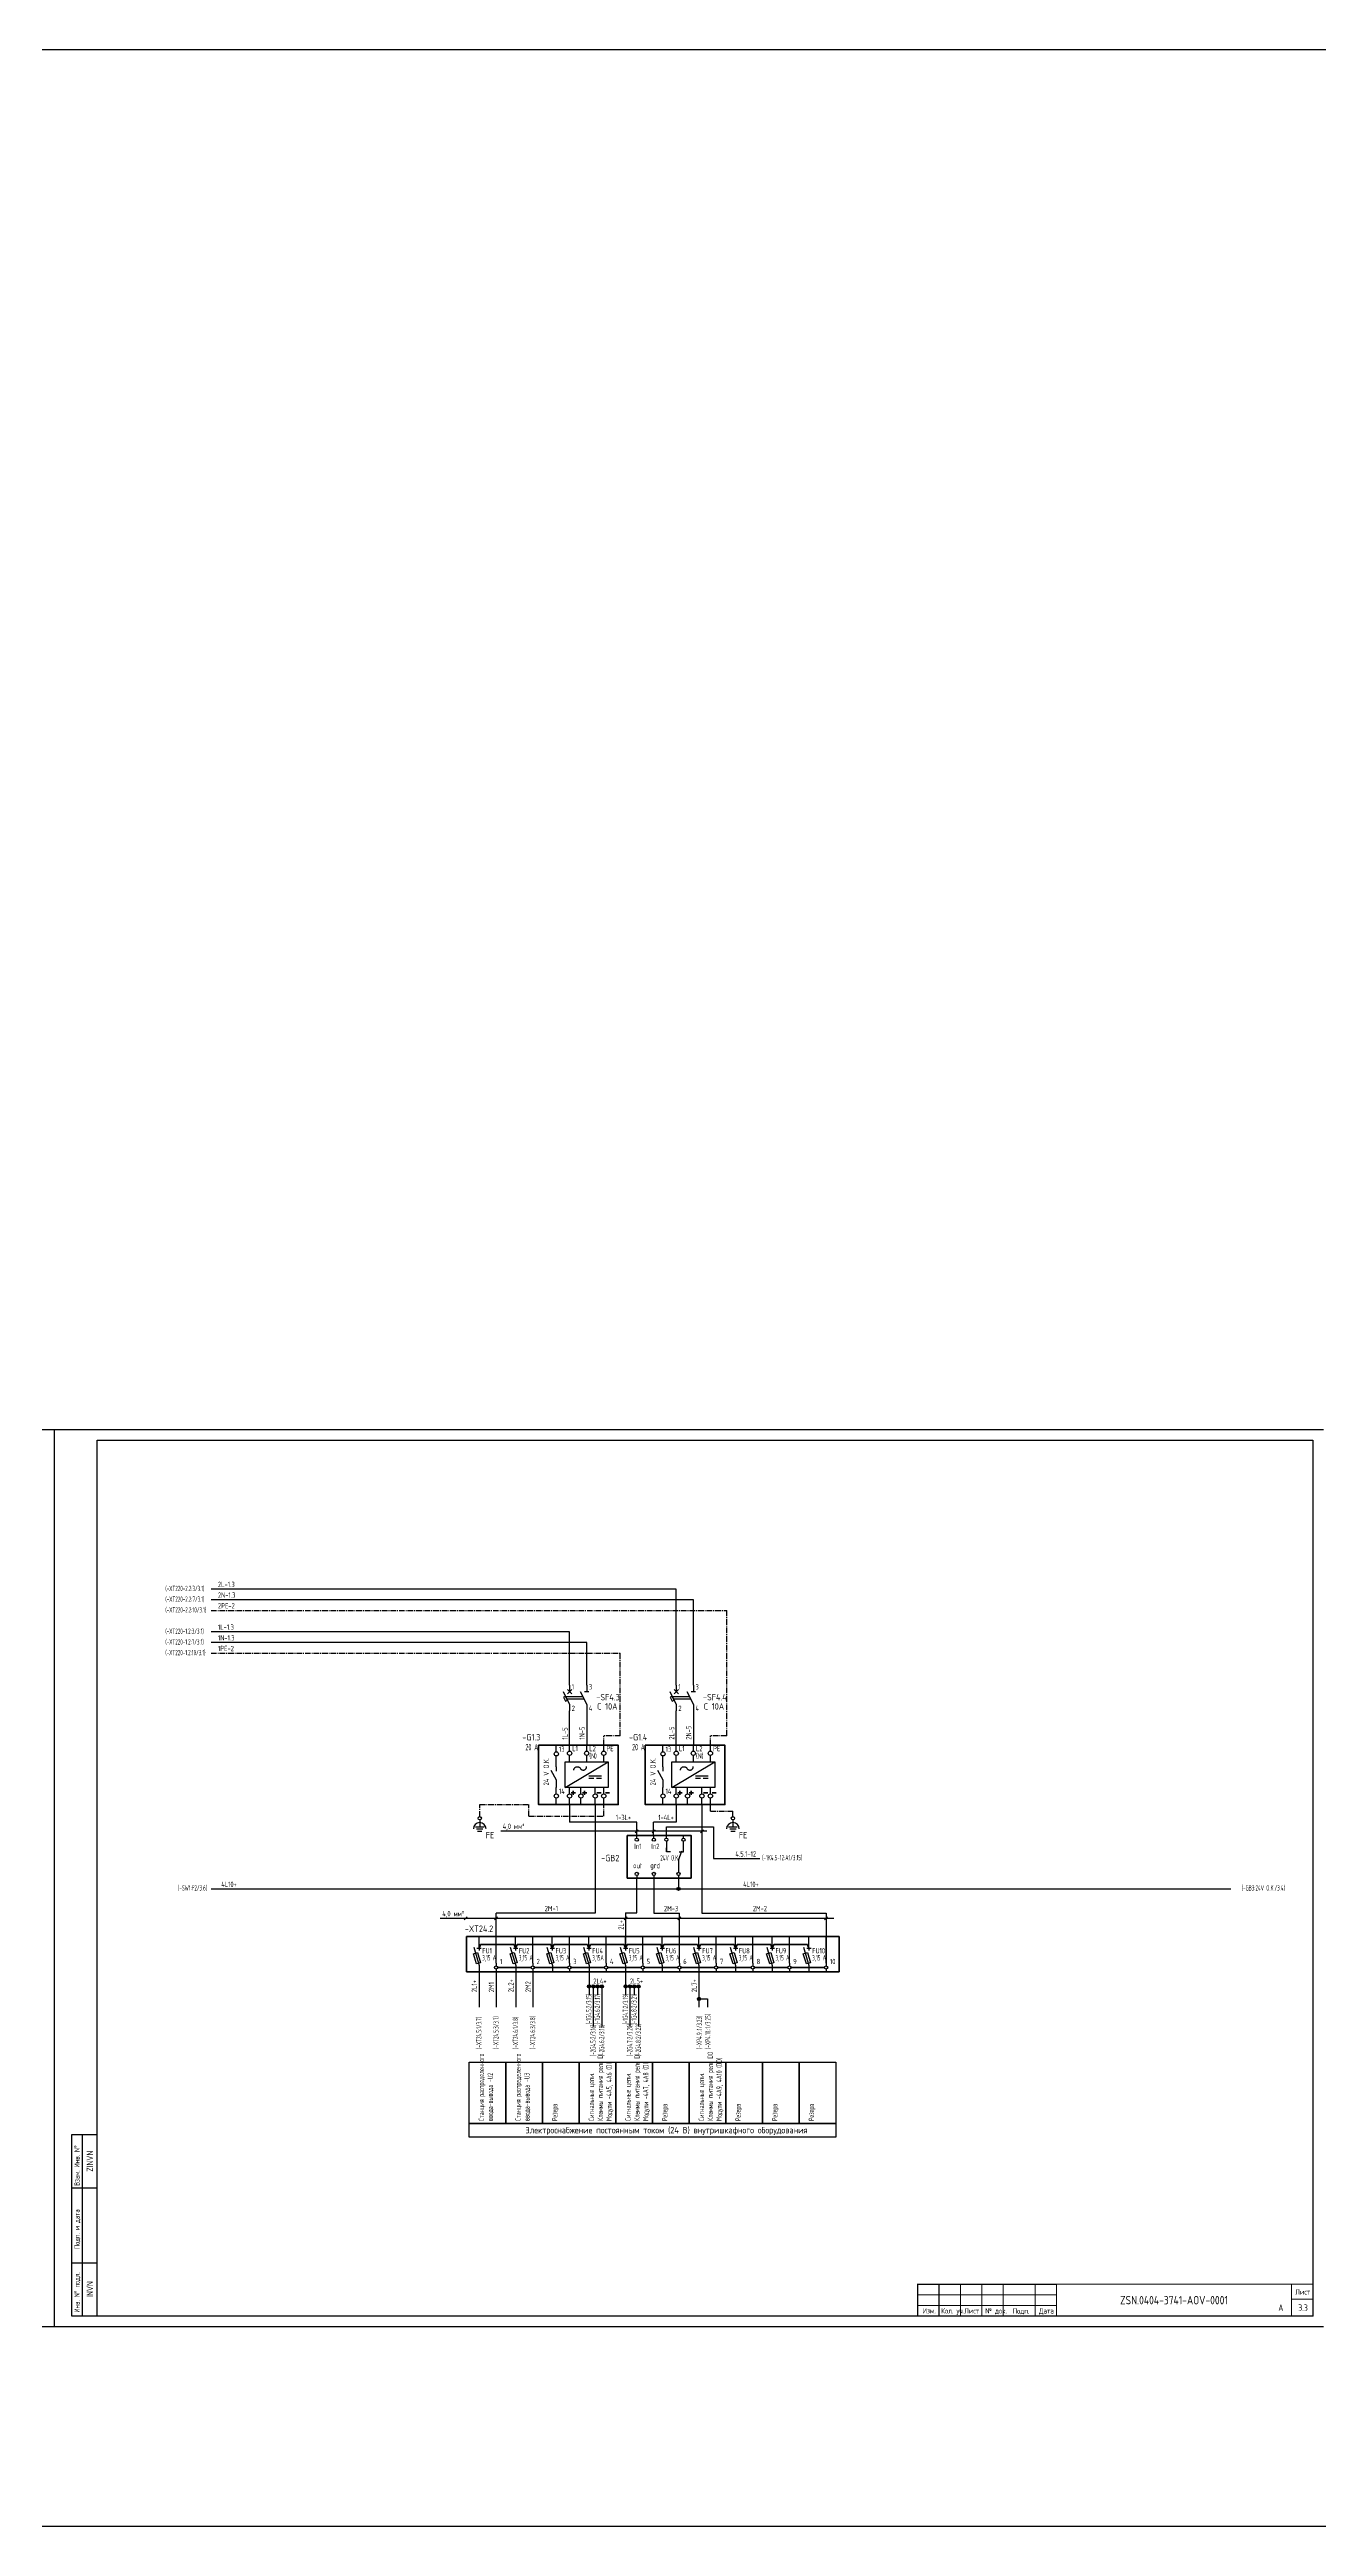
# Model space of a CAD drawing. Header units: millimetres. Extents: x 1235 to 19908, y 833 to 4314.
# Drawn here: x 2472 to 3066, y 1373 to 2532 of the extents above; entities that cross this region are included whole.
import ezdxf
from ezdxf.enums import TextEntityAlignment as Align

# ---------------------------------------------------------------- set-up
doc = ezdxf.new("R2010")
doc.units = ezdxf.units.MM
doc.linetypes.add('EPL_DASHLONGDOT', pattern=[1, 0.66, -0.12, 0.1, -0.12])
doc.layers.add('EPLAN108', color=5, linetype='Continuous', lineweight=30)
for name, color, linetype in [('КИА_МАРКИРОВКА', 2, 'Continuous'), ('КИА_НАКЛЕЙКИ', 1, 'Continuous'), ('КИА_РАМКИ-ШТАМПЫ', 7, 'Continuous'), ('ФОРМАТ', 7, 'Continuous')]:
    doc.layers.add(name, color=color, linetype=linetype)
doc.styles.add('GOST-A 3-1', font='', dxfattribs={"height": 3})
doc.styles.add('GOSTA-2.5-1', font='', dxfattribs={"width": 0.9, "height": 2.5})
doc.styles.add('ROMAND0-100', font='romand.shx')
doc.styles.add('ROMANS0-60', font='romans.shx', dxfattribs={"width": 0.6})
doc.styles.add('ROMANS0-70', font='romans.shx', dxfattribs={"width": 0.7})
doc.styles.get('GOST-A 3-1').set_extended_font_data('GOST type A')
doc.styles.get('GOSTA-2.5-1').set_extended_font_data('GOST Type AU')

# ---------------------------------------------------------------- blocks, each defined once
blk = doc.blocks.new('A$C5AB45C57')
at = {"ltscale": 4}
for p, q in [((-4.218597502542025, 18.72908570208941), (-4.218597502542025, 21.72908570208941)), ((-4.218597502542025, 13.72908570208941), (-4.218597502542025, 16.72908570208941)), ((2.000002016709914, 19.00000093182643), (2.000002016709914, 21.7290857020894)), ((2.000002016709914, 14.00000093182643), (2.000002016709914, 17.00000093182643)), ((10.00000201670991, 19.00000093182643), (10.00000201670991, 21.7290857020894)), ((10.00000201670991, 14.00000093182643), (10.00000201670991, 17.00000093182643)), ((18.00000201670991, 19.00000093182643), (18.00000201670991, 21.7290857020894)), ((18.00000201670991, 14.00000093182643), (18.00000201670991, 17.00000093182643)), ((-6.718597502542025, 10.07877029837593), (-4.215185836063455, 5.580870744058345)), ((-4.215185836063455, -0.9999990681735653), (-4.215185836063455, 2.000000931826435)), ((2.000002016709914, -0.9999990681735653), (2.000002016709914, 2.000000931826435)), ((7.281728950462593, -0.9999990681735653), (7.281728950462593, 2.000000931826435)), ((14.00000201670991, -0.9999990681735653), (14.00000201670991, 2.000000931826435)), ((18.00000201670991, -0.9999990681735653), (18.00000201670991, 2.000000931826435)), ((-4.215185836063455, -5.999999068173565), (-4.215185836063455, -2.999999068173565)), ((2.000002016709914, -5.999999068173565), (2.000002016709914, -2.999999068173565)), ((7.281728950462593, -5.999999068173565), (7.281728950462593, -2.999999068173565)), ((14.00000201670991, -5.999999068173565), (14.00000201670991, -2.999999068173565)), ((18.00000201670991, -5.999999068173565), (18.00000201670991, -2.999999068173565))]:
    blk.add_line(p, q, dxfattribs=at)
for p, q in [((-4.218597502542025, 11.57877029837593), (-4.218597502542025, 14.00000093182643)), ((2.016709913732484e-06, 2.000000931826435), (20.00000201670991, 14.00000093182643)), ((-4.218597502542025, 11.57877029837593), (-4.218597502542025, 9.578770298375929)), ((-4.215185836063455, 5.580870744058345), (-4.215185836063455, 3.580870744058345)), ((-4.215185836063455, 3.580870744058345), (-4.215185836063455, 2.000000931826435)), ((10.98972259140783, 7.399984457408245), (16.98972259140783, 7.399984457408245)), ((10.98972259140783, 6.399984457408245), (13.36853297975065, 6.399984457408245)), ((14.5673516723454, 6.399984457408245), (16.94616206068822, 6.399984457408245))]:
    blk.add_line(p, q)
at = {"lineweight": 40}
for p, q in [((3.747246536719786, -1.52778605623778), (3.747246536719786, 0.4722139437622204)), ((9.028973470472465, -1.52778605623778), (9.028973470472465, 0.4722139437622204)), ((2.747246536719786, -0.5277860562377796), (4.747246536719786, -0.5277860562377796)), ((8.028973470472465, -0.5277860562377796), (10.02897347047247, -0.5277860562377796)), ((14.74724653671979, -0.5277860562377796), (16.74724653671979, -0.5277860562377796)), ((18.74724653671979, -0.5277860562377796), (20.74724653671979, -0.5277860562377796))]:
    blk.add_line(p, q, dxfattribs=at)
blk.add_lwpolyline([(-12.48860946822879, 21.72908570208941), (24.74381032320025, 21.72908570208941), (24.74381032320025, -5.999999068173567), (-12.48860946822879, -5.999999068173567)], close=True, dxfattribs=at)
blk.add_lwpolyline([(2.016709913732484e-06, 14.00000093182643), (20.00000201670991, 14.00000093182643), (20.00000201670991, 2.000000931826435), (2.016709913732484e-06, 2.000000931826435)], close=True)
at = {"ltscale": 4}
for centre in [(-4.218597502542025, 17.72908570208941), (2.000002016709914, 18.00000093182643), (10.00000201670991, 18.00000093182643), (18.00000201670991, 18.00000093182643), (-4.215185836063455, -1.999999068173565), (2.000002016709914, -1.999999068173565), (7.281728950462593, -1.999999068173565), (14.00000201670991, -1.999999068173565), (18.00000201670991, -1.999999068173565)]:
    blk.add_circle(centre, 1, dxfattribs=at)
blk.add_spline([(4.002386857692727, 10.12692597308603), (4.051949965404674, 10.52207840320949), (4.205169464956725, 10.90653071745083), (4.407333747095436, 11.19080945488821), (4.653082693506803, 11.41487845818006), (5.000284203465526, 11.60931336974471), (5.320906709283918, 11.70197166323345), (5.754992009734906, 11.71963174238874), (6.124247073958031, 11.63942784570622), (6.526611099562615, 11.43299241501768), (6.889279474880823, 11.07766641707008), (7.168366628421609, 10.67466733446338), (7.420616481321304, 10.4417440726516), (7.717317014233231, 10.26774703038018), (8.17195909247539, 10.13969144215122), (8.469155457815305, 10.12977783530778), (8.850799076678868, 10.19972393058532), (9.085191947222484, 10.29384053051615), (9.387516537607098, 10.48914107798225), (9.706876443986403, 10.84230422096778), (9.88378401976479, 11.19820103581799), (9.94774746575149, 11.44009099072895), (9.973668149802961, 11.72692597308605), (9.974192619249152, 11.73668441507652)], degree=3)
at = {"style": 'GOSTA-2.5-1', "width": 0.9}
blk.add_text('24 V O.K.', height=2.5, rotation=90, dxfattribs=at).set_placement((-7.672317010862116, 2.970487509738106))
for s, p in [('13', (-2.993485289762475, 18.69450096111223)), ('L1', (3.225114229489463, 18.96541619084925)), ('(N)', (11.22511422948946, 15.52555148350416)), ('L2', (11.22511422948946, 18.96541619084925)), ('PE', (19.22511422948946, 18.96541619084925)), ('14', (-2.990073623283905, -1.034583809150746))]:
    blk.add_text(s, height=2.5, dxfattribs=at).set_placement(p)
blk = doc.blocks.new('A$C11D95457')
at = {"lineweight": 25, "ltscale": 4}
for p, q in [((2.999993768151171, 11.99999588989692), (2.999993768151171, 8.999995889896923)), ((10.99999376815117, 11.99999588989692), (10.99999376815117, 8.999995889896923)), ((-6.231848828974762e-06, 8.999995889896923), (2.999993768151171, 2.999995889896923)), ((9.249993768151171, 6.499995889896923), (1.249993768151171, 6.499995889896923)), ((9.749993768151171, 5.499995889896923), (1.749993768151171, 5.499995889896923)), ((1.999993768151171, 9.999995889896923), (3.999993768151171, 7.999995889896923)), ((3.999993768151171, 9.999995889896923), (1.999993768151171, 7.999995889896923)), ((2.999993768151171, 2.999995889896923), (2.999993768151171, -4.110103077437088e-06)), ((7.999993768151171, 8.999995889896923), (10.99999376815117, 2.999995889896923)), ((10.99999376815117, 2.999995889896923), (10.99999376815117, -4.110103077437088e-06))]:
    blk.add_line(p, q, dxfattribs=at)
at = {"lineweight": 25}
blk.add_line((9.999993768151171, 8.999995889896923), (11.99999376815117, 8.999995889896923), dxfattribs=at)
at = {"lineweight": 25, "ltscale": 4}
blk.add_lwpolyline([(1.105993768151166, 4.55299588989692), (2.000420952727836, 5.000209498243265), (1.105993736035089, 6.78906386739672), (0.211566551458418, 6.341850259050375)], close=True, dxfattribs=at)
blk = doc.blocks.new('A$C409B74B5')
at = {"color": 0}
for p, q in [((4.467728985129952, 18.75000094108009), (4.467728985129952, 20.00000094108009)), ((12.46772898512995, 18.75000094108009), (12.46772898512995, 20.00000094108009)), ((18.33787574285088, 18.75000094108009), (18.33787574285088, 20.00000094108009)), ((26.33446407637229, 18.75000094108009), (26.33446407637229, 20.00000094108009)), ((26.33446407637229, 12.24790049539774), (26.33446407637229, 17.25000094108009)), ((4.467728985129952, 1.250000941080089), (4.467728985129952, 9.410800885234494e-07)), ((12.46772898512995, 1.250000941080089), (12.46772898512995, 9.410800885234494e-07)), ((24.00424098905614, 1.250000941080089), (24.00424098905614, 9.410800885234494e-07))]:
    blk.add_line(p, q, dxfattribs=at)
for p, q in [((18.33787574285088, 17.25000094108009), (18.33446407637234, 12.24790049539769)), ((18.33446407637229, 12.24790049539775), (18.33446407637229, 14.24790049539775)), ((20.33446407637229, 12.24790049539775), (18.33446407637229, 12.24790049539775)), ((24.00424098905617, 8.250000941080092), (25.50082932257757, 12.74790049539774)), ((24.33446407637229, 12.24790049539775), (26.33446407637229, 12.24790049539774)), ((24.00424098905617, 8.250000941080092), (24.00424098905614, 2.750000941080089))]:
    blk.add_line(p, q)
at = {"color": 0, "lineweight": 40}
blk.add_lwpolyline([(7.003509381320328e-07, 20.00000094108009), (29.91058187868225, 20.00000094108009), (29.91058187868225, 9.410800885234494e-07), (7.003509381320328e-07, 9.410800885234494e-07)], close=True, dxfattribs=at)
at = {"color": 0}
for centre in [(4.467728985129952, 18.00000094108009), (12.46772898512995, 18.00000094108009), (18.33787574285088, 18.00000094108009), (26.33446407637229, 18.00000094108009), (4.467728985129952, 2.000000941080089), (12.46772898512995, 2.000000941080089), (24.00424098905614, 2.000000941080089)]:
    blk.add_circle(centre, 0.75, dxfattribs=at)
at = {"style": 'GOSTA-2.5-1'}
for s, width, p in [('In1', 0.9, (3.271898797396034, 13.63570400587787)), ('In2', 0.9, (11.27189879739603, 13.63570400587787)), ('out', 0.9, (2.795563297031777, 4.647393812024347)), ('grd', 0.9, (10.79556329703178, 4.647393812024347)), ('24V O.K. ', 0.7, (15.49115847879598, 8.220256753605057))]:
    blk.add_text(s, height=2.5, dxfattribs=dict(at, width=width)).set_placement(p)
blk = doc.blocks.new('A$C2EC3666A')
h = blk.add_hatch(color=7)
h.dxf.hatch_style = 1
edge = h.paths.add_edge_path()
edge.add_arc((0, 0), 0.75, 0, 360)
at = {"color": 0}
blk.add_circle((0, 0), 0.75, dxfattribs=at)
blk = doc.blocks.new('A$C2BF74EC9')
at = {"color": 0}
for p, q in [((8.321876521222293e-08, 6.38961605351642), (4.000000083218765, 6.38961605351642)), ((0.5000000832187652, 5.38961605351642), (3.500000083218765, 5.38961605351642)), ((1.000000083218765, 4.38961605351642), (3.000000083218765, 4.38961605351642)), ((2.000000083218765, 8.38961605351642), (2.000000083218765, 6.38961605351642))]:
    blk.add_line(p, q, dxfattribs=at)
at = {"style": 'GOST-A 3-1'}
blk.add_text('FE', height=3, dxfattribs=at).set_placement((4.80779471491951, 0.9959085334280644))
blk = doc.blocks.new('frm6')
at = {"layer": 'ФОРМАТ'}
blk.add_line((-185, 15), (-120, 15), dxfattribs=at)
at = {"layer": 'ФОРМАТ', "const_width": 0.5}
blk.add_lwpolyline([(-185, 15), (-185, 0), (0, 0), (0, 15)], close=True, dxfattribs=at)
for points in [[(-175, 15), (-175, 0)], [(-165, 15), (-165, 0)], [(-155, 15), (-155, 0)], [(-145, 15), (-145, 0)], [(-130, 15), (-130, 0)], [(-120, 15), (-120, 0)], [(-9.999999999999991, 15), (-9.999999999999991, 0)], [(-185, 10), (-120, 10)], [(-185, 5), (-120, 5)], [(-10, 8), (0, 8)]]:
    blk.add_lwpolyline(points, dxfattribs=at)
at = {"layer": 'ФОРМАТ', "style": 'GOSTA-2.5-1', "width": 0.95}
for s, p in [('Лист', (-8.169577928659248, 9.358852843245147)), ('Изм.', (-182.6343175981134, 0.5034746427664563)), ('Кол. уч.', (-173.9642795283498, 0.5)), ('Лист', (-163.1338764601463, 0.5)), ('№ док.', (-153.3841149116562, 0.5008806780396355)), ('Подп.', (-140.4965244427827, 0.43756443140999)), ('Дата', (-128.1727445229487, 0.5))]:
    blk.add_text(s, height=2.5, dxfattribs=at).set_placement(p, align=Align.BOTTOM_LEFT)
at = {"layer": 'ФОРМАТ', "flags": 8}
for tag, style, width, p in [('R2', 'ROMANS0-70', 0.7, (-184.400000160157, 10.00000008971284)), ('QTY2', 'ROMANS0-70', 0.65, (-174.2785716121338, 10.28571426978098)), ('SH2', 'ROMANS0-70', 0.7, (-164.2999998792509, 10.00000008971284)), ('ND2', 'ROMANS0-60', 0.6, (-154.3428572844668, 10.00000008971284)), ('SIGN2', 'ROMANS0-70', 0.7, (-144.3000000374221, 9.999999980438446)), ('DATE2', 'ROMANS0-70', 0.43, (-129.3999999635637, 10.00000004888807)), ('R1', 'ROMANS0-70', 0.7, (-184.4000001494636, 5.00000003591191)), ('QTY1', 'ROMANS0-70', 0.65, (-174.2785716014403, 5.28571421598005)), ('SH1', 'ROMANS0-70', 0.7, (-164.2999998685575, 5.00000003591191)), ('ND1', 'ROMANS0-60', 0.6, (-154.3428572737733, 5.00000003591191)), ('SIGN1', 'ROMANS0-70', 0.7, (-144.3000000267286, 4.999999926637514)), ('DATE1', 'ROMANS0-70', 0.43, (-129.3999999528702, 4.999999995087137))]:
    blk.add_attdef(tag, text='', height=3, dxfattribs=dict(at, style=style, width=width)).set_placement(p, align=Align.BOTTOM_LEFT)
at = {"layer": 'ФОРМАТ', "style": 'ROMANS0-70', "width": 0.7, "flags": 8}
blk.add_attdef('SH', text='', height=3, dxfattribs=at).set_placement((-5.155847330481109, 3.751144286913132), align=Align.MIDDLE_CENTER)

msp = doc.modelspace()

# ---------------------------------------------------------------- linework, layer by layer
for p, q in [((1879.999997534132, 1886.385873425606), (2473.999997534132, 1886.385873425606)), ((2473.999997534132, 1886.385873425606), (3067.999997534132, 1886.385873425606)), ((2473.999997534132, 1466.385873425606), (2473.999997534132, 1886.385873425606)), ((2493.999997534132, 1881.385873425606), (3062.999997534132, 1881.385873425606)), ((2493.999997534132, 1471.385873425606), (2493.999997534132, 1881.385873425606)), ((3062.999997534132, 1881.385873425606), (3062.999997534132, 1471.385873425606)), ((2481.999997534132, 1471.385873425606), (2481.999997534132, 1556.385873425606)), ((2481.999997534132, 1556.385873425606), (2493.999997534132, 1556.385873425606)), ((2486.999997534132, 1471.385873425606), (2486.999997534132, 1556.385873425606)), ((2481.999997534132, 1531.385873425606), (2493.999997534132, 1531.385873425606)), ((2481.999997534132, 1496.385873425606), (2493.999997534132, 1496.385873425606)), ((2486.999997534132, 1496.385873425606), (2493.999997534132, 1496.385873425606)), ((2473.999997534132, 1466.385873425606), (1879.999997534132, 1466.385873425606)), ((3067.999997534132, 1466.385873425606), (2473.999997534132, 1466.385873425606)), ((2493.999997534132, 1471.385873425606), (2481.999997534132, 1471.385873425606)), ((3062.999997534132, 1471.385873425606), (2493.999997534132, 1471.385873425606))]:
    msp.add_line(p, q)
at = {"color": 30, "lineweight": 25, "ltscale": 4}
for p, q in [((2764.999999999999, 1811.689000601863), (2547.220262751911, 1811.689000601863)), ((2764.999999999998, 1766.672710340656), (2764.999999999999, 1811.689000601863)), ((2715.072539479653, 1791.68900060186), (2547.220262751911, 1791.689000601863)), ((2715.072539479652, 1766.672710340656), (2715.072539479653, 1791.689000601859)), ((2715.072539479653, 1738.558988830029), (2715.072539479652, 1754.672710340656)), ((2764.999999999999, 1738.558988830029), (2764.999999999999, 1754.672710340656))]:
    msp.add_line(p, q, dxfattribs=at)
at = {"color": 5, "lineweight": 25, "ltscale": 8}
for p, q in [((2772.999999999998, 1806.689000601863), (2547.220262751911, 1806.689000601863)), ((2772.999999999998, 1766.672710340656), (2772.999999999998, 1806.689000601863)), ((2723.072539479652, 1786.689000601859), (2547.220262751911, 1786.689000601863)), ((2723.072539479652, 1766.672710340656), (2723.072539479653, 1786.689000601858)), ((2723.072539479652, 1754.672710340656), (2723.072539479652, 1738.558988830029)), ((2772.999999999999, 1754.672710340656), (2772.999999999999, 1738.558988830029))]:
    msp.add_line(p, q, dxfattribs=at)
at = {"color": 3, "linetype": 'EPL_DASHLONGDOT', "lineweight": 25, "ltscale": 4}
for p, q in [((2547.220262751911, 1801.689000601863), (2788.739550697904, 1801.689000601863)), ((2788.739550697904, 1742.978920262824), (2788.739550697904, 1801.689000601863)), ((2547.220262751911, 1781.689000601863), (2738.812090177558, 1781.689000601863)), ((2738.812090177558, 1742.978920262824), (2738.812090177558, 1781.689000601863)), ((2731.072539479653, 1738.558988830029), (2731.072539479653, 1742.978920262824)), ((2738.812090177558, 1742.978920262824), (2731.072539479653, 1742.978920262824)), ((2780.999999999999, 1738.558988830029), (2780.999999999999, 1742.978920262824)), ((2788.739550697905, 1742.978920262824), (2780.999999999999, 1742.978920262824))]:
    msp.add_line(p, q, dxfattribs=at)
at = {"color": 6, "linetype": 'EPL_DASHLONGDOT', "lineweight": 25, "ltscale": 4}
for p, q in [((2673.01885383723, 1705.168817561146), (2673.01885383723, 1710.829904059765)), ((2673.01885383723, 1710.829904059765), (2695.936508146055, 1710.829904059765)), ((2695.936508146055, 1705.366394394503), (2695.936508146055, 1710.829904059765)), ((2695.936508146055, 1705.366394394503), (2731.072539479652, 1705.366394394503)), ((2731.072539479652, 1705.366394394503), (2731.072539479652, 1710.829904059765)), ((2780.999999999999, 1707.771661601589), (2780.999999999999, 1710.829904059765)), ((2780.999999999999, 1707.771661601589), (2791.508215576977, 1707.771661601589)), ((2791.508215576977, 1705.168817561146), (2791.508215576977, 1707.771661601589))]:
    msp.add_line(p, q, dxfattribs=at)
at = {"color": 1}
for p, q in [((2715.072539479652, 1710.829904059765), (2715.072539479653, 1702.626592513379)), ((2764.999999999998, 1710.829904059765), (2764.999999999998, 1702.626592513379)), ((2746.514503898515, 1702.626592513379), (2715.072539479652, 1702.626592513379)), ((2746.514503898515, 1696.380585749514), (2746.514503898515, 1702.626592513379)), ((2764.999999999998, 1702.626592513379), (2754.390446392049, 1702.626592513379)), ((2754.390446392048, 1696.249715458299), (2754.390446392049, 1702.626592513379)), ((2547.22026275191, 1671.380585749514), (3024.666538063938, 1671.380585749514)), ((2746.514503898515, 1660.193005395021), (2746.514503898515, 1676.380585749514)), ((2766.051015902441, 1676.380585749514), (2766.051015902441, 1671.380585749514)), ((2741.31439119059, 1660.193005395021), (2741.31439119059, 1643.566063593689)), ((2741.31439119059, 1660.193005395021), (2746.514503898515, 1660.193005395021)), ((2672.668221554793, 1632.568163466778), (2672.668221554793, 1615.941221665445)), ((2689.830616880363, 1632.56816346678), (2689.830616880363, 1615.941221665448)), ((2724.155407531501, 1632.56816403937), (2724.1554075315, 1621.755905049908)), ((2724.1554075315, 1625.704832220388), (2730.155407531499, 1625.704832220387)), ((2726.1554075315, 1625.704832220388), (2726.1554075315, 1606.971599769067)), ((2728.1554075315, 1625.704832220388), (2728.1554075315, 1621.755905049907)), ((2728.1554075315, 1625.704832220388), (2728.1554075315, 1621.755905049907)), ((2730.155407531499, 1625.704832220387), (2730.155407531498, 1606.971599769067)), ((2741.317802857069, 1632.56816403937), (2741.317802857069, 1621.755905049908)), ((2741.317802857069, 1625.704832220388), (2747.317802857067, 1625.704832220387)), ((2743.317802857068, 1625.704832220388), (2743.317802857068, 1606.971599769067)), ((2745.317802857069, 1625.704832220388), (2745.317802857069, 1621.755905049907)), ((2745.317802857069, 1625.704832220388), (2745.317802857068, 1621.755905049907)), ((2747.317802857067, 1625.704832220387), (2747.317802857066, 1606.971599769067)), ((2775.642593508207, 1632.568163466778), (2775.642593508207, 1615.941221665445)), ((2775.642593508207, 1619.890148835926), (2779.642593508207, 1619.890148835926)), ((2779.642593508207, 1619.890148835926), (2779.642593508207, 1615.941221665445))]:
    msp.add_line(p, q, dxfattribs=at)
at = {"color": 4}
for p, q in [((2727.072539479652, 1710.829904059765), (2727.072539479652, 1660.054407362199)), ((2776.999999999999, 1710.829904059765), (2776.999999999999, 1660.05565107875)), ((2754.514503898515, 1676.380585749514), (2754.514503898515, 1660.049413742935)), ((2680.668221554793, 1636.56816403937), (2680.668221554793, 1660.054407362199)), ((2727.072539479652, 1660.054407362199), (2680.668221554793, 1660.054407362199)), ((2754.514503898515, 1660.049413742935), (2766.480198182638, 1660.049413742935)), ((2766.480198182638, 1636.56816403937), (2766.480198182639, 1660.049413742935)), ((2776.999999999999, 1660.05565107875), (2835.126713779779, 1660.05565107875)), ((2835.126713779779, 1660.05565107875), (2835.129779484914, 1636.574401375184)), ((2680.668221554793, 1632.568163466778), (2680.668221554793, 1615.941221665445)), ((2697.830616880362, 1632.568163466778), (2697.830616880362, 1615.941221665445))]:
    msp.add_line(p, q, dxfattribs=at)
at = {"color": 0}
for p, q in [((2673.01885383723, 1703.668817561146), (2673.01885383723, 1702.418817561146)), ((2779.257139336365, 1698.353424007172), (2682.819441862148, 1698.353424007172)), ((2745.807397117328, 1697.646317225986), (2747.221610679701, 1699.060530788359)), ((2753.683339610862, 1697.646317225986), (2755.097553173236, 1699.060530788359)), ((2760.384650656236, 1700.406294844656), (2782.452226964228, 1700.406294844656)), ((2760.384650656236, 1696.380585749514), (2760.384650656236, 1700.406294844656)), ((2776.292893218812, 1697.646317225983), (2777.707106781185, 1699.060530788356)), ((2782.452226964228, 1700.406294844656), (2782.452226964228, 1685.546204832216)), ((2791.508215576977, 1703.668817561146), (2791.508215576977, 1702.418817561146)), ((2782.452226964228, 1685.546204832216), (2804.075994852165, 1685.546204832216)), ((2665.737729592174, 1656.859718538324), (2667.151943154547, 1658.273932100697)), ((2679.961114773607, 1656.859718538324), (2681.37532833598, 1658.273932100697)), ((2740.607284409404, 1656.859718538324), (2742.021497971777, 1658.273932100697)), ((2765.773091401452, 1656.859718538324), (2767.187304963825, 1658.273932100697)), ((2834.42011503723, 1656.859718538324), (2835.834328599603, 1658.273932100697)), ((2838.783730233237, 1657.56682531951), (2654.535335615508, 1657.56682531951)), ((2672.664809888315, 1643.566063593688), (2672.664809888315, 1649.010232096506)), ((2680.668221554793, 1636.56816403937), (2680.668221554793, 1649.010232096506)), ((2689.827205213884, 1643.566063593688), (2689.827205213884, 1649.010232096506)), ((2697.830616880362, 1636.56816403937), (2697.830616880362, 1649.010232096506)), ((2706.989600539453, 1643.566063593688), (2706.989600539453, 1649.010232096506)), ((2714.993012205931, 1636.56816403937), (2714.993012205931, 1649.010232096506)), ((2724.151995865021, 1643.566063593688), (2724.151995865021, 1649.010232096506)), ((2732.1554075315, 1636.56816403937), (2732.1554075315, 1649.010232096506)), ((2741.31439119059, 1643.566063593688), (2741.31439119059, 1649.010232096506)), ((2749.317802857069, 1636.56816403937), (2749.317802857069, 1649.010232096506)), ((2758.476786516159, 1643.566063593688), (2758.476786516159, 1649.010232096506)), ((2766.480198182638, 1636.56816403937), (2766.480198182638, 1649.010232096506)), ((2775.639181841728, 1643.566063593688), (2775.639181841728, 1649.010232096506)), ((2783.642593508207, 1636.56816403937), (2783.642593508207, 1649.010232096506)), ((2792.801577167297, 1643.566063593688), (2792.801577167297, 1649.010232096506)), ((2800.804988833776, 1636.56816403937), (2800.804988833776, 1649.010232096506)), ((2809.963972492866, 1643.566063593688), (2809.963972492866, 1649.010232096506)), ((2817.967384159345, 1636.56816403937), (2817.967384159345, 1649.010232096506)), ((2827.126367818435, 1643.566063593688), (2827.126367818435, 1649.010232096506)), ((2835.129779484914, 1636.56816403937), (2835.129779484914, 1649.010232096506)), ((2670.015989509793, 1641.00348917695), (2671.933497471363, 1641.571963641914)), ((2671.437175672204, 1636.209719273025), (2670.015989509793, 1641.00348917695)), ((2670.168221554793, 1644.06816403937), (2672.668221554793, 1635.56816403937)), ((2673.354683633774, 1636.778193737989), (2671.437175672204, 1636.209719273025)), ((2671.664809888315, 1643.566063593688), (2673.664809888315, 1643.566063593688)), ((2671.933497471363, 1641.571963641914), (2673.354683633774, 1636.778193737989)), ((2672.664809888315, 1643.566063593688), (2672.664809888315, 1642.566063593688)), ((2672.668221554793, 1635.56816403937), (2672.668221554793, 1632.56816403937)), ((2680.668221554793, 1636.56816403937), (2680.668221554793, 1635.31816403937)), ((2687.178384835362, 1641.00348917695), (2689.095892796932, 1641.571963641914)), ((2688.599570997772, 1636.209719273025), (2687.178384835362, 1641.00348917695)), ((2687.330616880362, 1644.06816403937), (2689.830616880363, 1635.56816403937)), ((2690.517078959342, 1636.778193737989), (2688.599570997772, 1636.209719273025)), ((2688.827205213884, 1643.566063593688), (2690.827205213884, 1643.566063593688)), ((2689.095892796932, 1641.571963641914), (2690.517078959342, 1636.778193737989)), ((2689.827205213884, 1643.566063593688), (2689.827205213884, 1642.566063593688)), ((2689.830616880362, 1635.56816403937), (2689.830616880363, 1632.56816403937)), ((2697.830616880362, 1636.56816403937), (2697.830616880362, 1635.31816403937)), ((2704.340780160931, 1641.00348917695), (2706.258288122501, 1641.571963641914)), ((2705.761966323342, 1636.209719273025), (2704.340780160931, 1641.00348917695)), ((2704.49301220593, 1644.06816403937), (2706.993012205931, 1635.56816403937)), ((2707.679474284912, 1636.778193737989), (2705.761966323342, 1636.209719273025)), ((2705.989600539453, 1643.566063593688), (2707.989600539453, 1643.566063593688)), ((2706.258288122501, 1641.571963641914), (2707.679474284912, 1636.778193737989)), ((2706.989600539453, 1643.566063593688), (2706.989600539453, 1642.566063593688)), ((2706.993012205931, 1635.56816403937), (2706.993012205931, 1632.56816403937)), ((2714.993012205931, 1636.56816403937), (2714.993012205931, 1635.31816403937)), ((2721.5031754865, 1641.00348917695), (2723.42068344807, 1641.571963641914)), ((2722.92436164891, 1636.209719273025), (2721.5031754865, 1641.00348917695)), ((2721.6554075315, 1644.06816403937), (2724.155407531501, 1635.56816403937)), ((2724.84186961048, 1636.778193737989), (2722.92436164891, 1636.209719273025)), ((2723.151995865021, 1643.566063593688), (2725.151995865021, 1643.566063593688)), ((2723.42068344807, 1641.571963641914), (2724.84186961048, 1636.778193737989)), ((2724.151995865021, 1643.566063593688), (2724.151995865021, 1642.566063593688)), ((2724.155407531501, 1635.56816403937), (2724.155407531501, 1632.56816403937)), ((2732.1554075315, 1636.56816403937), (2732.1554075315, 1635.31816403937)), ((2738.665570812069, 1641.00348917695), (2740.583078773639, 1641.571963641914)), ((2740.08675697448, 1636.209719273025), (2738.665570812069, 1641.00348917695)), ((2738.817802857068, 1644.06816403937), (2741.317802857069, 1635.56816403937)), ((2742.004264936049, 1636.778193737989), (2740.08675697448, 1636.209719273025)), ((2740.31439119059, 1643.566063593688), (2742.31439119059, 1643.566063593688)), ((2740.583078773639, 1641.571963641914), (2742.004264936049, 1636.778193737989)), ((2741.31439119059, 1643.566063593688), (2741.31439119059, 1642.566063593688)), ((2741.317802857069, 1635.56816403937), (2741.317802857069, 1632.56816403937)), ((2749.317802857069, 1636.56816403937), (2749.317802857069, 1635.31816403937)), ((2755.827966137638, 1641.00348917695), (2757.745474099208, 1641.571963641914)), ((2757.249152300048, 1636.209719273025), (2755.827966137638, 1641.00348917695)), ((2755.980198182638, 1644.06816403937), (2758.480198182639, 1635.56816403937)), ((2759.166660261618, 1636.778193737989), (2757.249152300048, 1636.209719273025)), ((2757.476786516159, 1643.566063593688), (2759.476786516159, 1643.566063593688)), ((2757.745474099208, 1641.571963641914), (2759.166660261618, 1636.778193737989)), ((2758.476786516159, 1643.566063593688), (2758.476786516159, 1642.566063593688)), ((2758.480198182639, 1635.56816403937), (2758.480198182639, 1632.56816403937)), ((2766.480198182638, 1636.56816403937), (2766.480198182638, 1635.31816403937)), ((2772.990361463207, 1641.00348917695), (2774.907869424776, 1641.571963641914)), ((2774.411547625617, 1636.209719273025), (2772.990361463207, 1641.00348917695)), ((2773.142593508206, 1644.06816403937), (2775.642593508207, 1635.56816403937)), ((2776.329055587187, 1636.778193737989), (2774.411547625617, 1636.209719273025)), ((2774.639181841728, 1643.566063593688), (2776.639181841728, 1643.566063593688)), ((2774.907869424776, 1641.571963641914), (2776.329055587187, 1636.778193737989)), ((2775.639181841728, 1643.566063593688), (2775.639181841728, 1642.566063593688)), ((2775.642593508207, 1635.56816403937), (2775.642593508207, 1632.56816403937)), ((2783.642593508207, 1636.56816403937), (2783.642593508207, 1635.31816403937)), ((2790.152756788776, 1641.00348917695), (2792.070264750345, 1641.571963641914)), ((2791.573942951186, 1636.209719273025), (2790.152756788776, 1641.00348917695)), ((2790.304988833775, 1644.06816403937), (2792.804988833776, 1635.56816403937)), ((2793.491450912756, 1636.778193737989), (2791.573942951186, 1636.209719273025)), ((2791.801577167297, 1643.566063593688), (2793.801577167297, 1643.566063593688)), ((2792.070264750345, 1641.571963641914), (2793.491450912756, 1636.778193737989)), ((2792.801577167297, 1643.566063593688), (2792.801577167297, 1642.566063593688)), ((2792.804988833776, 1635.56816403937), (2792.804988833776, 1632.56816403937)), ((2800.804988833776, 1636.56816403937), (2800.804988833776, 1635.31816403937)), ((2807.315152114345, 1641.00348917695), (2809.232660075914, 1641.571963641914)), ((2808.736338276755, 1636.209719273025), (2807.315152114345, 1641.00348917695)), ((2807.467384159344, 1644.06816403937), (2809.967384159345, 1635.56816403937)), ((2810.653846238325, 1636.778193737989), (2808.736338276755, 1636.209719273025)), ((2808.963972492866, 1643.566063593688), (2810.963972492866, 1643.566063593688)), ((2809.232660075914, 1641.571963641914), (2810.653846238325, 1636.778193737989)), ((2809.963972492866, 1643.566063593688), (2809.963972492866, 1642.566063593688)), ((2809.967384159345, 1635.56816403937), (2809.967384159345, 1632.56816403937)), ((2817.967384159345, 1636.56816403937), (2817.967384159345, 1635.31816403937)), ((2824.477547439913, 1641.00348917695), (2826.395055401483, 1641.571963641914)), ((2825.898733602324, 1636.209719273025), (2824.477547439913, 1641.00348917695)), ((2824.629779484913, 1644.06816403937), (2827.129779484914, 1635.56816403937)), ((2827.816241563894, 1636.778193737989), (2825.898733602324, 1636.209719273025)), ((2826.126367818435, 1643.566063593688), (2828.126367818435, 1643.566063593688)), ((2826.395055401483, 1641.571963641914), (2827.816241563894, 1636.778193737989)), ((2827.126367818435, 1643.566063593688), (2827.126367818435, 1642.566063593688)), ((2827.129779484914, 1635.56816403937), (2827.129779484914, 1632.56816403937)), ((2835.129779484914, 1636.56816403937), (2835.129779484914, 1635.31816403937)), ((2680.668221554793, 1633.81816403937), (2680.668221554793, 1632.56816403937)), ((2697.830616880362, 1633.81816403937), (2697.830616880362, 1632.56816403937)), ((2714.993012205931, 1633.81816403937), (2714.993012205931, 1632.56816403937)), ((2732.1554075315, 1633.81816403937), (2732.1554075315, 1632.56816403937)), ((2749.317802857069, 1633.81816403937), (2749.317802857069, 1632.56816403937)), ((2766.480198182638, 1633.81816403937), (2766.480198182638, 1632.56816403937)), ((2783.642593508207, 1633.81816403937), (2783.642593508207, 1632.56816403937)), ((2800.804988833776, 1633.81816403937), (2800.804988833776, 1632.56816403937)), ((2817.967384159345, 1633.81816403937), (2817.967384159345, 1632.56816403937)), ((2835.129779484914, 1633.81816403937), (2835.129779484914, 1632.56816403937))]:
    msp.add_line(p, q, dxfattribs=at)
at = {"color": 0, "lineweight": 40}
for p, q in [((2666.811183706989, 1649.010232096506), (2841.282367520483, 1649.010232096506)), ((2666.811183706989, 1632.56816403937), (2666.811183706989, 1649.010232096506)), ((2841.282367520483, 1649.010232096506), (2841.282367520483, 1632.56816403937)), ((2841.282367520483, 1632.56816403937), (2666.811183706989, 1632.56816403937))]:
    msp.add_line(p, q, dxfattribs=at)
at = {"color": 1, "lineweight": 40, "ltscale": 4}
for p, q in [((2672.664809888315, 1643.566063593688), (2673.427639603678, 1645.394535429891)), ((2673.427639603678, 1645.394535429891), (2689.06437549852, 1645.394535429891)), ((2689.827205213884, 1643.566063593688), (2689.06437549852, 1645.394535429891)), ((2689.827205213884, 1643.566063593688), (2690.590034929247, 1645.39453542989)), ((2690.590034929247, 1645.394535429891), (2706.226770824089, 1645.394535429891)), ((2706.989600539453, 1643.566063593688), (2706.226770824089, 1645.394535429891)), ((2706.989600539453, 1643.566063593688), (2707.752430254816, 1645.39453542989)), ((2707.752430254816, 1645.394535429891), (2723.389166149658, 1645.394535429891)), ((2724.151995865021, 1643.566063593688), (2723.389166149658, 1645.394535429891)), ((2724.151995865021, 1643.566063593688), (2724.914825580385, 1645.39453542989)), ((2724.914825580385, 1645.394535429891), (2740.551561475227, 1645.394535429891)), ((2741.31439119059, 1643.566063593688), (2740.551561475227, 1645.394535429891)), ((2741.31439119059, 1643.566063593688), (2742.077220905954, 1645.39453542989)), ((2742.077220905954, 1645.394535429891), (2757.713956800796, 1645.394535429891)), ((2758.476786516159, 1643.566063593688), (2757.713956800796, 1645.394535429891)), ((2758.476786516159, 1643.566063593688), (2759.239616231523, 1645.39453542989)), ((2759.239616231523, 1645.394535429891), (2774.876352126365, 1645.394535429891)), ((2775.639181841728, 1643.566063593688), (2774.876352126365, 1645.394535429891)), ((2775.639181841728, 1643.566063593688), (2776.402011557092, 1645.39453542989)), ((2776.402011557092, 1645.394535429891), (2792.038747451934, 1645.394535429891)), ((2792.801577167297, 1643.566063593688), (2792.038747451934, 1645.394535429891)), ((2792.801577167297, 1643.566063593688), (2793.56440688266, 1645.39453542989)), ((2793.564406882661, 1645.394535429891), (2809.201142777503, 1645.394535429891)), ((2809.963972492866, 1643.566063593688), (2809.201142777503, 1645.394535429891)), ((2809.963972492866, 1643.566063593688), (2810.726802208229, 1645.39453542989)), ((2810.72680220823, 1645.394535429891), (2826.363538103072, 1645.394535429891)), ((2827.126367818435, 1643.566063593688), (2826.363538103072, 1645.394535429891))]:
    msp.add_line(p, q, dxfattribs=at)
at = {"color": 4, "linetype": 'Continuous', "lineweight": 40, "ltscale": 8}
for p, q in [((2681.418221554793, 1634.56816403937), (2697.080616880362, 1634.56816403937)), ((2698.580616880362, 1634.56816403937), (2714.243012205931, 1634.56816403937)), ((2715.743012205931, 1634.56816403937), (2731.4054075315, 1634.56816403937)), ((2732.9054075315, 1634.56816403937), (2748.567802857069, 1634.56816403937)), ((2750.067802857069, 1634.56816403937), (2765.730198182638, 1634.56816403937)), ((2767.230198182638, 1634.56816403937), (2782.892593508207, 1634.56816403937)), ((2784.392593508207, 1634.56816403937), (2800.054988833776, 1634.56816403937)), ((2801.554988833776, 1634.56816403937), (2817.217384159345, 1634.56816403937)), ((2818.717384159345, 1634.56816403937), (2834.379779484914, 1634.56816403937))]:
    msp.add_line(p, q, dxfattribs=at)
at = {"color": 0}
for points in [[(2668.087023892009, 1590.296490607079), (2685.249419217578, 1590.296490607079), (2685.249419217578, 1561.604047705854), (2668.087023892009, 1561.604047705854)], [(2685.249419217578, 1590.296490607079), (2702.411814543147, 1590.296490607079), (2702.411814543147, 1561.604047705854), (2685.249419217578, 1561.604047705854)], [(2702.411814543147, 1590.296490607079), (2719.574209868716, 1590.296490607079), (2719.574209868716, 1561.604047705854), (2702.411814543147, 1561.604047705854)], [(2719.574209868716, 1590.296490607079), (2736.736605194284, 1590.296490607079), (2736.736605194284, 1561.604047705854), (2719.574209868716, 1561.604047705854)], [(2736.736605194284, 1590.296490607079), (2753.899000519853, 1590.296490607079), (2753.899000519853, 1561.604047705854), (2736.736605194284, 1561.604047705854)], [(2753.899000519853, 1590.296490607079), (2771.061395845422, 1590.296490607079), (2771.061395845422, 1561.604047705854), (2753.899000519853, 1561.604047705854)], [(2771.061395845422, 1590.296490607079), (2788.223791170991, 1590.296490607079), (2788.223791170991, 1561.604047705854), (2771.061395845422, 1561.604047705854)], [(2788.223791170991, 1590.296490607079), (2805.38618649656, 1590.296490607079), (2805.38618649656, 1561.604047705854), (2788.223791170991, 1561.604047705854)], [(2805.38618649656, 1590.296490607079), (2822.548581822129, 1590.296490607079), (2822.548581822129, 1561.604047705854), (2805.38618649656, 1561.604047705854)], [(2822.548581822129, 1590.296490607079), (2839.710977147698, 1590.296490607079), (2839.710977147698, 1561.604047705854), (2822.548581822129, 1561.604047705854)], [(2668.087023892009, 1561.604047705854), (2839.710977147698, 1561.604047705854), (2839.710977147698, 1555.127820605763), (2668.087023892009, 1555.127820605763)]]:
    msp.add_lwpolyline(points, close=True, dxfattribs=at)
for centre in [(2673.01885383723, 1704.418817561146), (2791.508215576977, 1704.418817561146), (2680.668221554793, 1634.56816403937), (2697.830616880362, 1634.56816403937), (2714.993012205931, 1634.56816403937), (2732.1554075315, 1634.56816403937), (2749.317802857069, 1634.56816403937), (2766.480198182638, 1634.56816403937), (2783.642593508207, 1634.56816403937), (2800.804988833776, 1634.56816403937), (2817.967384159345, 1634.56816403937), (2835.129779484914, 1634.56816403937)]:
    msp.add_circle(centre, 0.75, dxfattribs=at)
for centre in [(2673.01885383723, 1699.418817561146), (2791.508215576977, 1699.418817561146)]:
    msp.add_arc(centre, 3, 0, 180, dxfattribs=at)
at = {"layer": 'EPLAN108', "color": 2}
msp.add_lwpolyline([(1235.42848208139, 2532.185078663256), (19799.48951257942, 2532.185078663256), (19799.48951257942, 1372.973429059271), (1235.42848208139, 1372.973429059271)], close=True, dxfattribs=at)

# ---------------------------------------------------------------- block references
at = {"color": 0}
for name, p in [('A$C11D95457', (2712.072545711501, 1754.672714450759)), ('A$C11D95457', (2762.000006231847, 1754.672714450759)), ('A$C5AB45C57', (2713.072537462942, 1716.829903127939)), ('A$C5AB45C57', (2762.999997983289, 1716.829903127939)), ('A$C2BF74EC9', (2671.018853754012, 1694.02920150763)), ('A$C409B74B5', (2742.046774913385, 1676.380584808434)), ('A$C2BF74EC9', (2789.508215493758, 1694.02920150763)), ('A$C2EC3666A', (2766.051015902441, 1671.380585749514)), ('A$C2EC3666A', (2724.1554075315, 1625.704832220388)), ('A$C2EC3666A', (2726.1554075315, 1625.704832220388)), ('A$C2EC3666A', (2728.1554075315, 1625.704832220388)), ('A$C2EC3666A', (2730.155407531499, 1625.704832220387)), ('A$C2EC3666A', (2741.317802857069, 1625.704832220388)), ('A$C2EC3666A', (2743.317802857068, 1625.704832220388)), ('A$C2EC3666A', (2745.317802857069, 1625.704832220388)), ('A$C2EC3666A', (2747.317802857067, 1625.704832220387)), ('A$C2EC3666A', (2775.642593508207, 1619.890148835926))]:
    msp.add_blockref(name, p, dxfattribs=at)
at = {"layer": 'КИА_РАМКИ-ШТАМПЫ'}
ref = msp.add_blockref('frm6', (3062.999997534132, 1471.385873425606), dxfattribs=at)
ref.add_attrib('TITLE', 'ZSN.0404-3741-AOV-0001', dxfattribs={"layer": '0', "height": 3.899999999999999, "style": 'ROMAND0-100', "width": 0.8000000000000002, "flags": 8}).set_placement((2997.999997534132, 1478.885873425606), align=Align.MIDDLE_CENTER)
ref.add_attrib('SH', '3.3', dxfattribs={"layer": '0', "height": 3, "style": 'ROMANS0-70', "width": 0.6999999999999998, "flags": 8}).set_placement((3058.399997534133, 1475.385873425606), align=Align.MIDDLE_CENTER)
ref.add_attrib('REV', 'А', dxfattribs={"layer": '0', "height": 3, "style": 'ROMANS0-70', "width": 0.6999999999999998, "flags": 8}).set_placement((3048.026361704858, 1475.364782089026), align=Align.MIDDLE_CENTER)

# ---------------------------------------------------------------- texts
for s, height, style, width, p in [('(-XT220-2.2:3/3.1)', 2.5, 'GOSTA-2.5-1', 0.7, (2525.835678167306, 1810.71181758471)), ('(-XT220-2.2:7/3.1)', 2.5, 'GOSTA-2.5-1', 0.7, (2525.835678167306, 1805.71181758471)), ('(-XT220-2.2:10/3.1)', 2.5, 'GOSTA-2.5-1', 0.7, (2525.835678167306, 1800.71181758471)), ('(-XT220-1.2:3/3.1)', 2.5, 'GOSTA-2.5-1', 0.7, (2525.835678167306, 1790.711817584709)), ('(-XT220-1.2:7/3.1)', 2.5, 'GOSTA-2.5-1', 0.7, (2525.835678167306, 1785.711817584709)), ('(-XT220-1.2:10/3.1)', 2.5, 'GOSTA-2.5-1', 0.7, (2525.835678167306, 1780.711817584709)), ('1', 2.5, 'GOSTA-2.5-1', 0.9, (2716.072539479652, 1764.672710340656)), ('3', 2.5, 'GOSTA-2.5-1', 0.9, (2724.072539479652, 1764.672710340656)), ('1', 2.5, 'GOSTA-2.5-1', 0.9, (2765.999999999999, 1764.672710340656)), ('3', 2.5, 'GOSTA-2.5-1', 0.9, (2773.999999999999, 1764.672710340656)), ('2', 2.5, 'GOSTA-2.5-1', 0.9, (2716.072539479652, 1754.624269572289)), ('4', 2.5, 'GOSTA-2.5-1', 0.9, (2724.072539479652, 1754.624269572289)), ('2', 2.5, 'GOSTA-2.5-1', 0.9, (2765.999999999999, 1754.624269572289)), ('4', 2.5, 'GOSTA-2.5-1', 0.9, (2773.999999999999, 1754.624269572289)), ('20 A', 3, 'GOST-A 3-1', 0.7, (2694.404146651247, 1736.230310690974)), ('20 A', 3, 'GOST-A 3-1', 0.7, (2744.331607171594, 1736.230310690974)), ('4,0 мм²', 2.5, 'GOSTA-2.5-1', 0.9, (2683.759700764347, 1699.402151359205)), ('(-1K4.5-12:A1/3.15)', 2.5, 'GOSTA-2.5-1', 0.7, (2805.216056619137, 1684.747762907491)), ('(-SW1:F2/3.6)', 2.5, 'GOSTA-2.5-1', 0.7, (2531.785770162597, 1670.582143824789)), ('(-GB3:24V O.K./3.4)', 2.5, 'GOSTA-2.5-1', 0.7, (3029.714613795014, 1670.582143824789)), ('4,0 мм²', 2.5, 'GOSTA-2.5-1', 0.9, (2655.475594517708, 1658.519428941857)), ('3,15 A', 2.5, 'GOSTA-2.5-1', 0.7, (2674.162673401183, 1637.885161000464)), ('FU1', 2.5, 'GOSTA-2.5-1', 0.9, (2674.162673401183, 1641.161824016076)), ('1', 2.5, 'GOSTA-2.5-1', 0.9, (2682.469483067057, 1636.132997966123)), ('3,15 A', 2.5, 'GOSTA-2.5-1', 0.7, (2691.325068726752, 1637.885161000464)), ('FU2', 2.5, 'GOSTA-2.5-1', 0.9, (2691.325068726752, 1641.161824016076)), ('2', 2.5, 'GOSTA-2.5-1', 0.9, (2699.631878392625, 1636.132997966123)), ('3,15 A', 2.5, 'GOSTA-2.5-1', 0.7, (2708.487464052321, 1637.885161000464)), ('FU3', 2.5, 'GOSTA-2.5-1', 0.9, (2708.487464052321, 1641.161824016076)), ('3', 2.5, 'GOSTA-2.5-1', 0.9, (2716.794273718194, 1636.132997966123)), ('3,15A', 2.5, 'GOSTA-2.5-1', 0.7, (2725.64985937789, 1637.885161000464)), ('FU4', 2.5, 'GOSTA-2.5-1', 0.9, (2725.64985937789, 1641.161824016076)), ('4', 2.5, 'GOSTA-2.5-1', 0.9, (2733.956669043763, 1636.132997966123)), ('3,15 A', 2.5, 'GOSTA-2.5-1', 0.7, (2742.812254703459, 1637.885161000464)), ('FU5', 2.5, 'GOSTA-2.5-1', 0.9, (2742.812254703459, 1641.161824016076)), ('5', 2.5, 'GOSTA-2.5-1', 0.9, (2751.119064369332, 1636.132997966123)), ('3,15 A', 2.5, 'GOSTA-2.5-1', 0.7, (2759.974650029028, 1637.885161000464)), ('FU6', 2.5, 'GOSTA-2.5-1', 0.9, (2759.974650029028, 1641.161824016076)), ('6', 2.5, 'GOSTA-2.5-1', 0.9, (2768.281459694901, 1636.132997966123)), ('3,15 A', 2.5, 'GOSTA-2.5-1', 0.7, (2777.137045354596, 1637.885161000464)), ('FU7', 2.5, 'GOSTA-2.5-1', 0.9, (2777.137045354596, 1641.161824016076)), ('7', 2.5, 'GOSTA-2.5-1', 0.9, (2785.44385502047, 1636.132997966123)), ('3,15 A', 2.5, 'GOSTA-2.5-1', 0.7, (2794.299440680165, 1637.885161000464)), ('FU8', 2.5, 'GOSTA-2.5-1', 0.9, (2794.299440680165, 1641.161824016076)), ('8', 2.5, 'GOSTA-2.5-1', 0.9, (2802.606250346039, 1636.132997966123)), ('3,15 A', 2.5, 'GOSTA-2.5-1', 0.7, (2811.461836005734, 1637.885161000464)), ('FU9', 2.5, 'GOSTA-2.5-1', 0.9, (2811.461836005734, 1641.161824016076)), ('9', 2.5, 'GOSTA-2.5-1', 0.9, (2819.768645671608, 1636.132997966123)), ('3,15 A', 2.5, 'GOSTA-2.5-1', 0.7, (2828.624231331304, 1637.885161000464)), ('FU10', 2.5, 'GOSTA-2.5-1', 0.9, (2828.624231331303, 1641.161824016076)), ('10', 2.5, 'GOSTA-2.5-1', 0.9, (2836.931040997177, 1636.132997966123))]:
    msp.add_text(s, height=height, dxfattribs=dict(style=style, width=width)).set_placement(p)
at = {"color": 7, "style": 'GOST-A 3-1'}
for p in [(2727.939809587703, 1755.272117595471), (2777.867270108049, 1755.272117595471)]:
    msp.add_text('C 10A', height=3, dxfattribs=at).set_placement(p)
at = {"style": 'GOSTA-2.5-1'}
for s, width, p in [('(-1G4.5:2/3.15)', 0.7, (2725.299375024381, 1607.888638154946)), ('(-1G4.6:2/3.17)', 0.7, (2729.29937502438, 1607.888638154945)), ('(-1G4.7:2/3.19)', 0.7, (2742.461770349949, 1607.888638154945)), ('(-1G4.8:2/3.21)', 0.7, (2746.461770349949, 1607.888638154945)), ('(-XT24.5:1/3.7)', 0.7, (2673.812189047674, 1596.436135315005)), ('(-XT24.5:3/3.7)', 0.7, (2681.812189047674, 1596.436135315005)), ('(-XT24.6:1/3.8)', 0.7, (2690.974584373243, 1596.436135315008)), ('(-XT24.6:3/3.8)', 0.7, (2698.974584373243, 1596.436135315008)), ('(-2G4.5:2/3.16)', 0.7, (2727.29937502438, 1593.104332874104)), ('(-2G4.6:2/3.18)', 0.7, (2731.299375024379, 1593.104332874104)), ('(-2G4.7:2/3.20)', 0.7, (2744.461770349949, 1593.104332874104)), ('(-2G4.8:2/3.22)', 0.7, (2748.461770349947, 1593.104332874104)), ('(-XP4.9.:1/3.23)', 0.7, (2777.028402419167, 1596.436134742412)), ('(-XP4.10.:1/3.25)', 0.7, (2781.028402419166, 1596.436134742412)), ('Станция распределенного', 0.8, (2675.036026305256, 1562.744445549271)), ('Станция распределенного', 0.8, (2692.198421630825, 1562.744445549271)), ('Клеммы питания реле DI', 0.8, (2730.662246641291, 1562.744445549271)), ('Клеммы питания реле DI', 0.8, (2747.82464196686, 1562.744445549271)), ('Клеммы питания реле DO', 0.8, (2782.149432617998, 1562.744445549271)), ('ввода-вывода -U2', 0.8, (2679.175060664584, 1562.744445549271)), ('ввода-вывода -U3', 0.8, (2696.337455990153, 1562.744445549271)), ('Сигнальные цепи.', 0.8, (2726.523212281962, 1562.744445549271)), ('Модули -4A5, 4A6 (DI)', 0.8, (2734.801281000619, 1562.744445549271)), ('Сигнальные цепи.', 0.8, (2743.685607607531, 1562.744445549271)), ('Модули -4A7, 4A8 (DI)', 0.8, (2751.963676326188, 1562.744445549271)), ('Сигнальные цепи.', 0.8, (2778.010398258669, 1562.744445549271)), ('Модули -4A9, 4A10 (DO)', 0.8, (2786.288466977326, 1562.744445549271)), ('Резерв', 0.8, (2709.360816956394, 1562.744445549271)), ('Резерв', 0.8, (2760.8480029331, 1562.744445549271)), ('Резерв', 0.8, (2795.172793584238, 1562.744445549271)), ('Резерв', 0.8, (2812.335188909807, 1562.744445549271)), ('Резерв', 0.8, (2829.497584235376, 1562.744445549271))]:
    msp.add_text(s, height=2.5, rotation=90, dxfattribs=dict(at, width=width)).set_placement(p)
at = {"style": 'GOST-A 3-1'}
msp.add_text('Электроснабжение постоянным током (24 В) внутришкафного оборудования', height=3, dxfattribs=at).set_placement((2694.389796331478, 1556.962435259024))
at = {"style": 'ROMANS0-70', "width": 0.7}
for s, p in [('Взам. Инв. N%%d', (2486.46175059158, 1532.385873425606)), ('Подп. и дата', (2486.46175059158, 1502.858283559954)), ('Инв. N%%d подл.', (2486.46175059158, 1473.088797426063))]:
    msp.add_text(s, height=2.5, rotation=90, dxfattribs=at).set_placement(p, align=Align.BOTTOM_LEFT)
at = {"style": 'ROMANS0-70', "width": 0.7, "flags": 12}
for tag, p in [('ZINVN', (2490.499997534132, 1543.885873425606)), ('INVN', (2490.499997534132, 1483.885873425606))]:
    msp.add_attdef(tag, text='', height=3, rotation=90, dxfattribs=at).set_placement(p, align=Align.MIDDLE_CENTER)
at = {"layer": 'КИА_МАРКИРОВКА', "style": 'GOSTA-2.5-1', "width": 0.9}
for s, p in [('2L-1.3', (2550.47799485961, 1812.612268552455)), ('2N-1.3', (2550.47799485961, 1807.612268552455)), ('2PE-2', (2550.47799485961, 1802.612268552454)), ('1L-1.3', (2550.47799485961, 1792.612268552453)), ('1N-1.3', (2550.47799485961, 1787.612268552453)), ('1PE-2', (2550.47799485961, 1782.612268552453)), ('1-3L+', (2736.706937204075, 1703.547504172622)), ('1-4L+', (2756.563562164545, 1703.547504172622)), ('4.5.1-12', (2792.68502683473, 1686.467116491459)), ('4L10+', (2551.997370710063, 1672.246662331796)), ('4L10+', (2796.315463583644, 1672.246662331796)), ('2M-1', (2703.433157410305, 1660.920483944481)), ('2M-3', (2759.271635324214, 1660.915490325217)), ('2M-2', (2800.865910984252, 1660.915490325217)), ('2L4+', (2726.178592384877, 1626.936039898991)), ('2L5+', (2743.340987710446, 1626.936039898991))]:
    msp.add_text(s, height=2.5, dxfattribs=at).set_placement(p)
for s, p in [('1L-5', (2714.150978169941, 1741.202736873671)), ('1N-5', (2722.15097816994, 1741.202736873671)), ('2L-5', (2764.078438690287, 1741.202736873671)), ('2N-5', (2772.078438690286, 1741.202736873671)), ('2L+', (2740.371623818753, 1652.235505315699)), ('2L1+', (2671.725454182955, 1623.014112677739)), ('2M1', (2679.725454182955, 1623.014112677739)), ('2L2+', (2688.887849508525, 1623.014112677742)), ('2M2', (2696.887849508524, 1623.014112677739)), ('2L7+', (2774.69982613637, 1623.014112677739))]:
    msp.add_text(s, height=2.5, rotation=90, dxfattribs=at).set_placement(p)
at = {"layer": 'КИА_НАКЛЕЙКИ', "style": 'GOST-A 3-1'}
for s, p in [('-SF4.3', (2727.594028166339, 1759.592159295057)), ('-SF4.4', (2777.521488686686, 1759.592159295057)), ('-G1.3', (2692.964164684451, 1740.847766261987)), ('-G1.4', (2742.891625204797, 1740.847766261987)), ('-GB2', (2729.858538738236, 1684.291673556943)), ('-XT24.2', (2666.028610207038, 1651.243879146541))]:
    msp.add_text(s, height=3, dxfattribs=at).set_placement(p)

doc.saveas('drawing.dxf')
